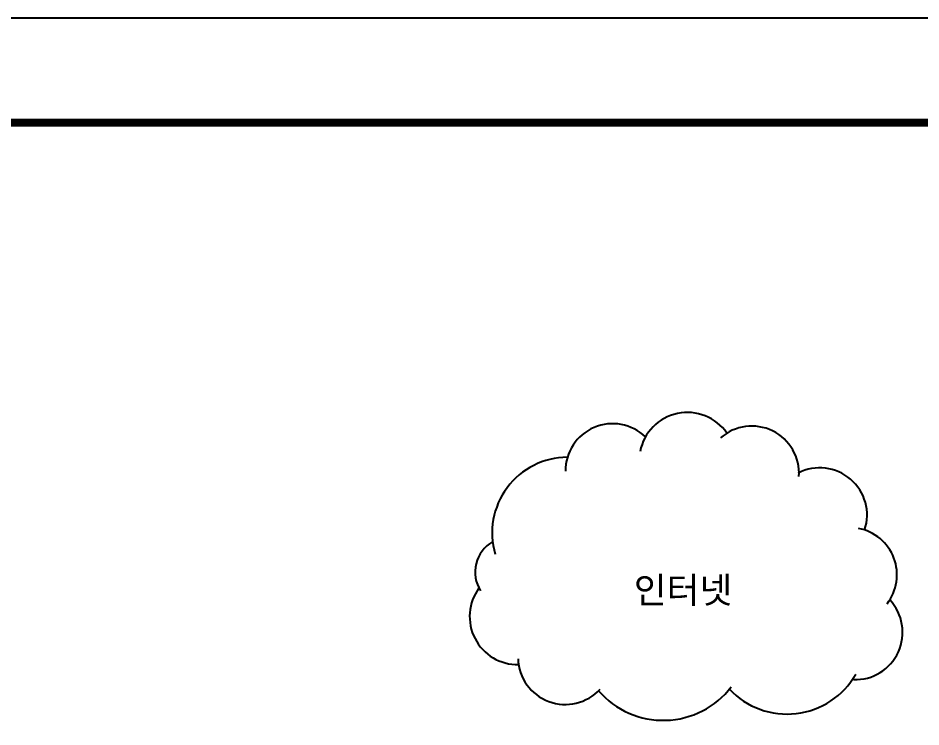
# Model space of a CAD drawing. Header units: millimetres. Extents: x 210250 to 420500, y 0 to 148500.
# Drawn here: x 280241 to 323407, y 114620 to 148500 of the extents above; entities that cross this region are included whole.
import ezdxf

# ---------------------------------------------------------------- set-up
doc = ezdxf.new("R2010")
doc.units = ezdxf.units.MM
doc.header["$LTSCALE"] = 250
doc.header["$MEASUREMENT"] = 0
doc.layers.get('0').update_dxf_attribs({"lineweight": 25})
doc.layers.add('001dmp-FORM', color=7, linetype='Continuous')
doc.layers.add('N-Equipment', color=7, linetype='Continuous')
doc.styles.add('sukwoo', font='malgun.ttf')

# ---------------------------------------------------------------- blocks, each defined once
blk = doc.blocks.new('FORM_ELEC_SUKWOO$0$')
at = {"layer": '001dmp-FORM', "color": 30}
blk.add_lwpolyline([(161727, 114228), (0, 114228), (0, 0), (161727, 0)], close=True, dxfattribs=at)
at = {"layer": '001dmp-FORM', "const_width": 288}
blk.add_lwpolyline([(5769, 3846), (5769, 110382), (157881, 110382), (157881, 3846)], close=True, dxfattribs=at)
blk = doc.blocks.new('FORM_ELEC_SUKWOO')
at = {"layer": '001dmp-FORM'}
blk.add_blockref('FORM_ELEC_SUKWOO$0$', (12, -1), dxfattribs=at)
blk = doc.blocks.new('cloud')
for centre, radius, start, end in [((38.7, 418.1), 77.5, 34.7727, 168.9302), ((-81.6, 401.5), 76.1, 46.043, 180.3643), ((142.4, 397.6), 76.1, 356.0959, 131.5715), ((-154.1, 301.8), 121.6, 90.1568, 196.4451), ((252, 330.4), 76.1, 341.6026, 117.0782), ((300.1, 234.2), 76.1, 322.2414, 79.3174), ((-247.6, 238.9), 55.6, 119.4369, 212.9801), ((-234.4, 167.2), 77.5, 143.6538, 271.0017), ((309.2, 141.7), 76.1, 267.7337, 43.2093), ((-157.9, 101.7), 76.1, 181.8543, 317.3299), ((199.2, 137.7), 127.6, 223.3452, 330.1279), ((0, 138), 138, 220.8818, 322.4865)]:
    blk.add_arc(centre, radius, start, end)

msp = doc.modelspace()

# ---------------------------------------------------------------- block references
at = {"color": 4, "xscale": 1.300026814116267, "yscale": 1.300026814116267, "zscale": 1.300026814116267}
msp.add_blockref('FORM_ELEC_SUKWOO', (210234, 1), dxfattribs=at)
at = {"xscale": 29.68965516635217, "yscale": 29.68965516635217, "zscale": 29.68965516635217}
msp.add_blockref('cloud', (311091, 114935), dxfattribs=at)

# ---------------------------------------------------------------- texts
at = {"layer": 'N-Equipment', "style": 'sukwoo'}
msp.add_text('인터넷', height=1250, dxfattribs=at).set_placement((309680, 120538))

doc.saveas('drawing.dxf')
